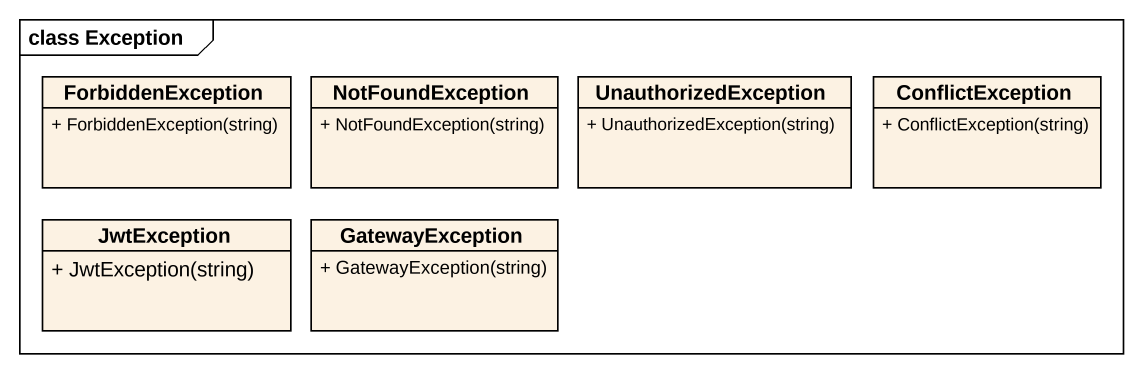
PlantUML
@startuml
mainframe class Exception
hide circle
hide empty members
skinparam classAttributeIconSize 0
class ForbiddenException {
  + ForbiddenException(string)
}
class NotFoundException {
  + NotFoundException(string)
}
class UnauthorizedException {
  + UnauthorizedException(string)
}
class ConflictException {
  + ConflictException(string)
}
class JwtException {
  + JwtException(string)
}
class GatewayException {
  + GatewayException(string)
}
@enduml
